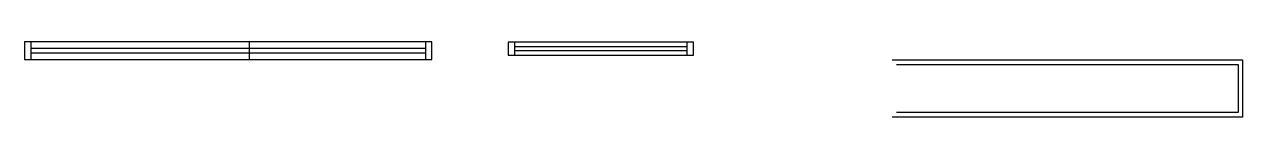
# Model space of a CAD drawing. Header units: metres. Extents: x 3441 to 4762, y -1146 to -1065.
import ezdxf

# ---------------------------------------------------------------- set-up
doc = ezdxf.new("R2010")
doc.units = ezdxf.units.M
for name, color, linetype in [('CARIMBO', 7, 'Continuous'), ('Painéis', 7, 'Continuous'), ('SARR_2.2x7', 7, 'Continuous'), ('SARR_EDITAR', 7, 'Continuous')]:
    doc.layers.add(name, color=color, linetype=linetype)

msp = doc.modelspace()

# ---------------------------------------------------------------- linework, layer by layer
at = {"layer": 'CARIMBO', "color": 7, "lineweight": 25}
for points in [[(4382.1, -1084.1), (4762.3, -1084.1), (4762.3, -1146.2), (4382.1, -1146.2)], [(4387.1, -1089.1), (4757.3, -1089.1), (4757.3, -1141.2), (4387.1, -1141.2)]]:
    msp.add_lwpolyline(points, dxfattribs=at)
at = {"layer": 'Painéis', "color": 7, "lineweight": 25}
msp.add_line((3685.2, -1083.8), (3685.2, -1064.8), dxfattribs=at)
for points in [[(3441.2, -1064.8), (3441.2, -1083.8), (3883.2, -1083.8), (3883.2, -1064.8), (3441.2, -1064.8)], [(3965.7, -1065.2), (3965.7, -1079.2), (4166.7, -1079.2), (4166.7, -1065.2), (3965.7, -1065.2)]]:
    msp.add_lwpolyline(points, dxfattribs=at)
at = {"layer": 'SARR_2.2x7', "color": 7, "lineweight": 25}
for p, q in [((3448.2, -1064.8), (3448.2, -1083.8)), ((3876.2, -1064.8), (3876.2, -1083.8)), ((3972.7, -1065.2), (3972.7, -1079.2)), ((4159.7, -1065.2), (4159.7, -1079.2)), ((3685.2, -1071.8), (3448.2, -1071.8)), ((3448.2, -1076.8), (3685.2, -1076.8)), ((3876.2, -1071.8), (3685.2, -1071.8)), ((3685.2, -1076.8), (3876.2, -1076.8))]:
    msp.add_line(p, q, dxfattribs=at)
at = {"layer": 'SARR_EDITAR', "color": 7, "lineweight": 25}
for p, q in [((4159.7, -1070.2), (3972.7, -1070.2)), ((3972.7, -1074.2), (4159.7, -1074.2))]:
    msp.add_line(p, q, dxfattribs=at)

doc.saveas('drawing.dxf')
